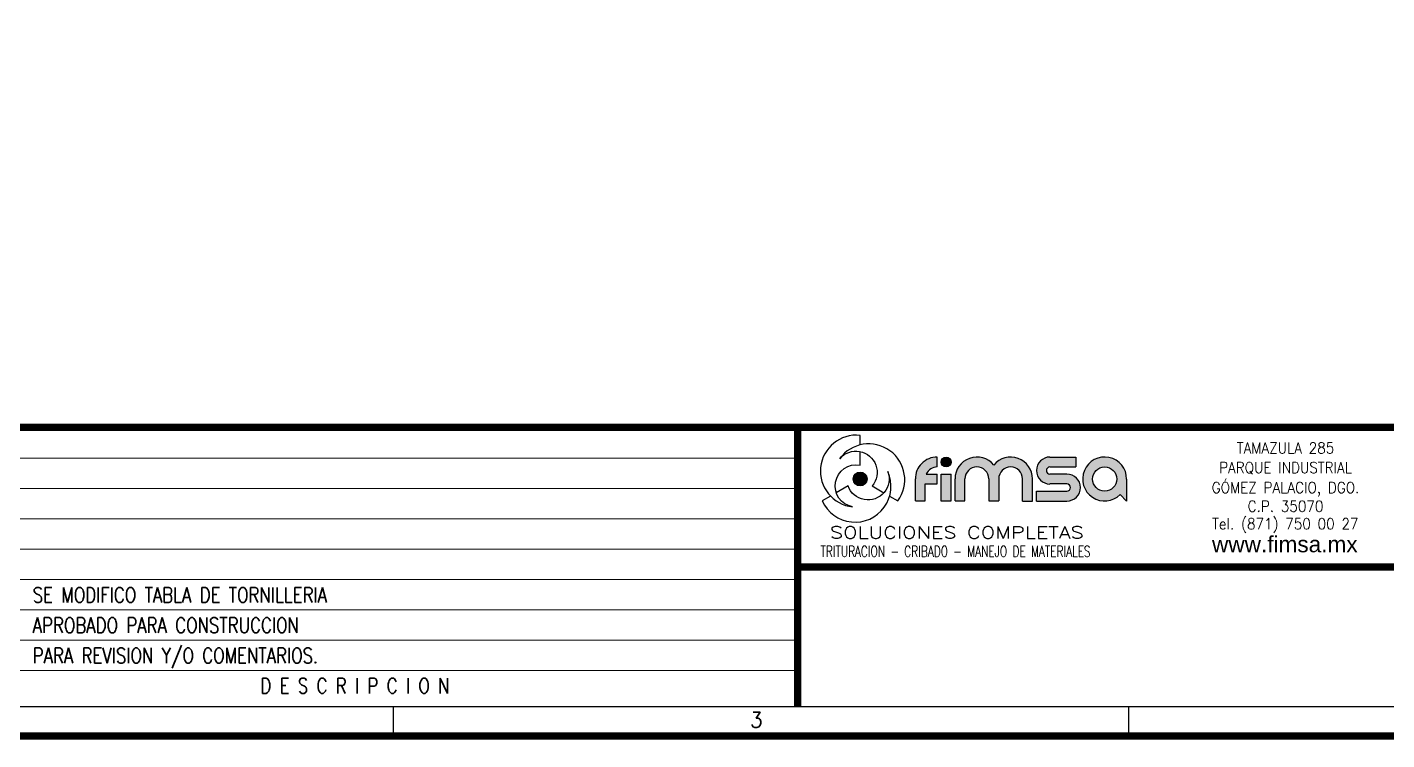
# Model space of a CAD drawing. Header units: millimetres. Extents: x 0 to 55611, y 0 to 32827.
# Drawn here: x 27804 to 38897, y 971 to 6786 of the extents above; entities that cross this region are included whole.
import ezdxf
from ezdxf.enums import TextEntityAlignment as Align

# ---------------------------------------------------------------- set-up
doc = ezdxf.new("R2010")
doc.units = ezdxf.units.MM
doc.header["$LTSCALE"] = 10
doc.styles.add('BETO', font='romans.shx', dxfattribs={"width": 0.8})
doc.styles.get("Standard").update_dxf_attribs({"font": 'romans.shx'})
doc.styles.add('Titulos', font='arial.ttf', dxfattribs={"height": 2.2})

msp = doc.modelspace()

# ---------------------------------------------------------------- hatches: boundary and pattern name
h = msp.add_hatch(color=5)
h.paths.add_polyline_path([(35228.8, 3140.1), (35140.1, 3140.1, -0.2957381), (35228.8, 3197.6), (35228.8, 3278.6, 0.4142136), (35050.6, 3100.4), (35050.6, 2920.5), (35131.6, 2920.5), (35131.6, 3059.1), (35228.8, 3059.1)])
h.paths.add_polyline_path([(35342.2, 3140.1), (35261.2, 3140.1), (35261.2, 2920.5), (35342.2, 2920.5)])
h.paths.add_polyline_path([(35455.6, 3099.8, -0.9989112), (35650, 3101.2), (35650, 2920.5), (35731, 2920.5), (35731, 3101.2, -0.9989112), (35925.4, 3099.8), (35925.4, 2919.7), (36006.4, 2919.7), (36006.4, 3101.2, 0.7024056), (35690.5, 3213.5, 0.7024056), (35374.6, 3101.2), (35374.6, 2920.5), (35455.6, 2920.5)])
h.paths.add_polyline_path([(36359.1, 3278.6), (36148.7, 3278.6, 1), (36148.7, 3058.7), (36287.6, 3058.7, -1), (36287.6, 3000.7), (36038.8, 3000.7), (36038.8, 2919.7), (36287.6, 2919.7, 1), (36287.6, 3139.7), (36148.7, 3139.7, -1), (36148.7, 3197.6), (36359.1, 3197.6)])
h.paths.add_polyline_path([(36722.3, 2972.3), (36774.8, 2919.7), (36774.8, 3099.2, 5.0273395)])
h.paths.add_polyline_path([(36693.8, 3099.2, -1), (36497, 3099.2, -1)], flags=16)
for color, points in [(4, [(35342.2, 3238.1, 1), (35261.2, 3238.1, 1)]), (5, [(34656.4, 3099.2, 1), (34543, 3099.2, 1)])]:
    msp.add_hatch(color=color).paths.add_polyline_path(points)

# ---------------------------------------------------------------- linework, layer by layer
at = {"color": 1, "lineweight": 18}
for p, q in [((34091.2, 3268.2), (25991.2, 3268.2)), ((34091.2, 3020.7), (25991.2, 3020.7)), ((34091.2, 2773.2), (25991.2, 2773.2)), ((34091.2, 2525.7), (25991.2, 2525.7)), ((34091.2, 2278.2), (25991.2, 2278.2)), ((34091.2, 2030.7), (25991.2, 2030.7)), ((34091.2, 1783.2), (25991.2, 1783.2)), ((34091.2, 1535.7), (25991.2, 1535.7))]:
    msp.add_line(p, q, dxfattribs=at)
at = {"color": 5}
for p, q in [((35228.8, 3197.6), (35228.8, 3278.6)), ((36148.7, 3278.6), (36359.1, 3278.6)), ((36359.1, 3278.6), (36359.1, 3197.6)), ((35140.1, 3140.1), (35228.8, 3140.1)), ((35228.8, 3059.1), (35228.8, 3140.1)), ((35261.2, 2919.7), (35261.2, 3140.1)), ((35261.2, 3140.1), (35342.2, 3140.1)), ((35342.2, 2920.5), (35342.2, 3140.1)), ((36148.7, 3197.6), (36359.1, 3197.6)), ((36287.6, 3139.7), (36148.7, 3139.7)), ((35050.6, 2920.5), (35050.6, 3100.4)), ((35131.6, 2920.5), (35131.6, 3059.1)), ((35131.6, 3059.1), (35228.8, 3059.1)), ((35374.6, 2920.5), (35374.6, 3101.2)), ((35455.6, 2920.5), (35455.6, 3101)), ((35650, 3101.2), (35650, 2920.5)), ((35731, 3101.2), (35731, 2920.5)), ((35925.4, 2919.7), (35925.4, 3101)), ((36006.4, 2919.7), (36006.4, 3101.2)), ((36038.8, 2919.7), (36038.8, 3000.7)), ((36038.8, 3000.7), (36287.6, 3000.7)), ((36287.6, 3058.7), (36148.7, 3058.7)), ((36774.8, 3099.2), (36774.8, 2919.7)), ((35050.6, 2920.5), (35131.6, 2920.5)), ((35261.2, 2920.5), (35342.2, 2920.5)), ((35374.6, 2920.5), (35455.6, 2920.5)), ((35650, 2920.5), (35731, 2920.5)), ((35925.4, 2919.7), (36006.4, 2919.7)), ((36038.8, 2919.7), (36287.6, 2919.7)), ((36774.8, 2919.7), (36722.3, 2972.3))]:
    msp.add_line(p, q, dxfattribs=at)
msp.add_line((48885.3, 1241.1), (671.7, 1241.1))
at = {"color": 0}
for p, q in [((30791.7, 1001.1), (30791.7, 1241.1)), ((36791.7, 1001.1), (36791.7, 1241.1))]:
    msp.add_line(p, q, dxfattribs=at)
at = {"const_width": 60}
msp.add_lwpolyline([(431.7, 32081.1), (49125.3, 32081.1), (49125.3, 1001.1), (431.7, 1001.1)], close=True, dxfattribs=at)
for points in [[(48885.3, 3521.1), (10031.2, 3521.1), (10031.2, 1241.1)], [(34091.2, 3521.1), (34091.2, 1241.1)], [(39165.3, 2381.1), (34091.2, 2381.1)]]:
    msp.add_lwpolyline(points, dxfattribs=at)
at = {"color": 5}
msp.add_lwpolyline([(34599.7, 3377.5), (34599.7, 3455.6, 1), (34539, 2872.3, -1), (34599.7, 3212.6), (34599.7, 3323.3)], format="xyb", dxfattribs=at)
at = {"color": 2}
msp.add_lwpolyline([(34840.8, 2960), (34908.4, 2921, 1), (34433.6, 3265.3, -1), (34698, 3042.5), (34793.9, 2987.1)], format="xyb", dxfattribs=at)
at = {"color": 4}
msp.add_lwpolyline([(34358.7, 2960), (34291.1, 2921, 1), (34826.6, 3159.9, -1), (34501.5, 3042.5), (34405.6, 2987.1)], format="xyb", dxfattribs=at)
msp.add_circle((35301.7, 3238.1), 40.5, dxfattribs=at)
at = {"color": 5}
for centre, radius in [((34599.7, 3099.2), 56.7), ((36595.4, 3099.2), 98.4)]:
    msp.add_circle(centre, radius, dxfattribs=at)
for centre, radius, start, end in [((35228.8, 3100.4), 178.2, 90, 180.26044), ((35552.8, 3100.4), 178.2, 39.40189, 180.26044), ((35828.2, 3100.4), 178.2, 359.73956, 140.59811), ((36148.7, 3168.6), 110, 90, 270), ((36595.4, 3099.2), 179.4, 0, 315), ((35228.8, 3100.4), 97.2, 90, 155.89982), ((35552.8, 3100.4), 97.2, 0.47747, 179.64737), ((35828.2, 3100.4), 97.2, 0.35263, 179.52253), ((36148.7, 3168.6), 29, 90, 270), ((36287.6, 3029.7), 110, 270, 90), ((36287.6, 3029.7), 29, 270, 90)]:
    msp.add_arc(centre, radius, start, end, dxfattribs=at)

# ---------------------------------------------------------------- texts
at = {"style": 'BETO', "width": 0.9}
for s, p in [('TAMAZULA 285', (38071, 3307.4)), ('PARQUE INDUSTRIAL', (38071, 3147.2)), ('GÓMEZ PALACIO, DGO.', (38071, 2983.8)), ('C.P. 35070', (38071, 2831.9)), ('Tel. (871) 750 00 27', (38069.1, 2688.8))]:
    msp.add_text(s, height=90, dxfattribs=at).set_placement(p, align=Align.CENTER)
at = {"width": 1.3}
msp.add_text('SOLUCIONES COMPLETAS', height=96, dxfattribs=at).set_placement((34354.5, 2614.9))
at = {"style": 'BETO', "width": 0.7}
msp.add_text('TRITURACION - CRIBADO - MANEJO DE MATERIALES', height=90, dxfattribs=at).set_placement((34277.5, 2463.8))
at = {"style": 'Titulos'}
msp.add_text('www.fimsa.mx', height=132, dxfattribs=at).set_placement((38065.2, 2501.4), align=Align.CENTER)
at = {"lineweight": 18, "width": 0.8}
for s, p in [('SE MODIFICO TABLA DE TORNILLERIA', (27849.6, 2091.6)), ('APROBADO PARA CONSTRUCCION', (27849.6, 1844.1)), ('PARA REVISION Y/O COMENTARIOS.', (27849.6, 1596.6))]:
    msp.add_text(s, height=123.75, dxfattribs=at).set_placement(p)
at = {"color": 5, "lineweight": 18, "width": 0.8}
msp.add_text('D E S C R I P C I O N', height=123.75, dxfattribs=at).set_placement((29706.6, 1350.3))
at = {"color": 0, "insert": (33699.7, 1196.1), "char_height": 123.7, "attachment_point": 1}
msp.add_mtext('3', dxfattribs=at)

doc.saveas('drawing.dxf')
